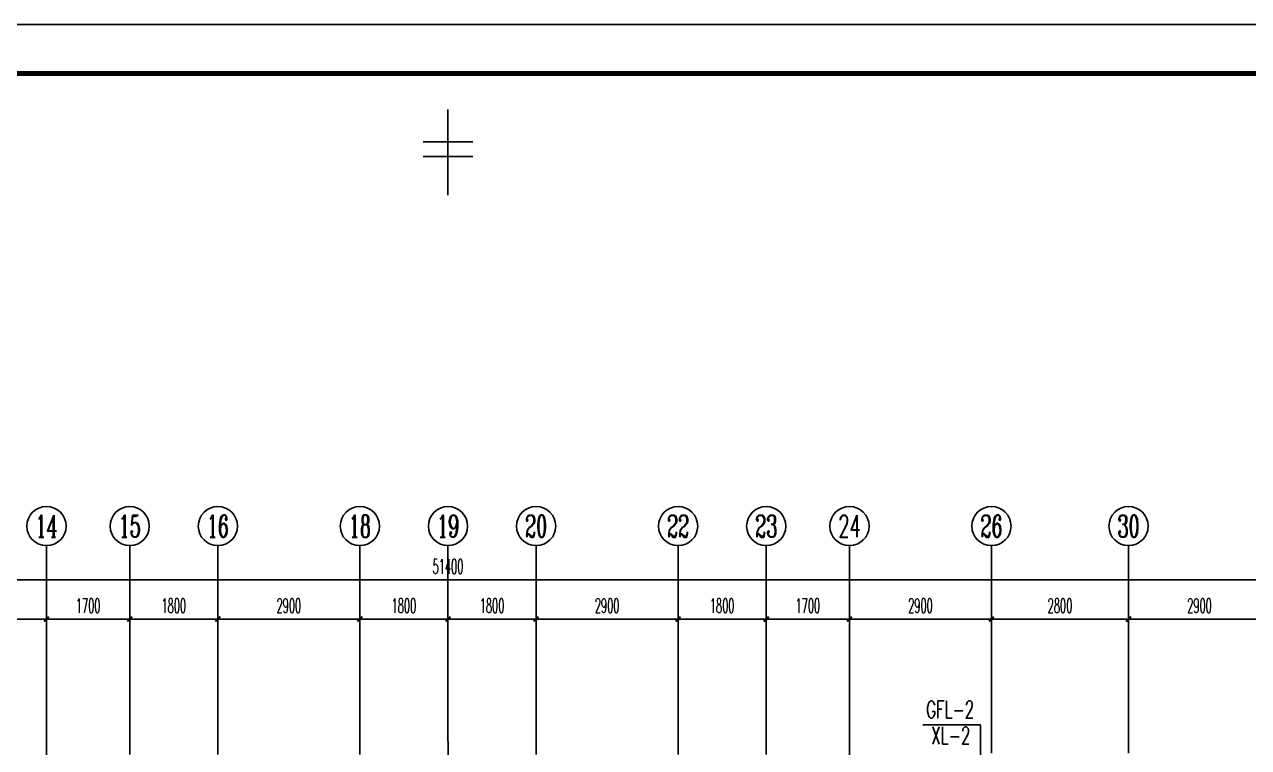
# Model space of a CAD drawing. Extents: x 27938 to 1507990, y 110129 to 923079.
# Drawn here: x 1021932 to 1046932, y 301040 to 315815 of the extents above; entities that cross this region are included whole.
import ezdxf
from ezdxf.enums import TextEntityAlignment as Align

# ---------------------------------------------------------------- set-up
doc = ezdxf.new("R2010")
doc.units = 0
doc.header["$LTSCALE"] = 1000
doc.header["$MEASUREMENT"] = 0
doc.linetypes.add('DOTE', pattern=[2.42, 2, -0.2, 0.02, -0.2])
for name, color, linetype in [('AXIS', 3, 'Continuous'), ('AXIS_TEXT', 7, 'Continuous'), ('DIM_不分区消火栓', 1, 'Continuous'), ('DIM_管井排水', 5, 'Continuous'), ('DOTE', 1, 'Continuous'), ('图框', 140, 'Continuous')]:
    doc.layers.add(name, color=color, linetype=linetype)
doc.layers.add('yichutu', color=7, linetype='Continuous', true_color=0xffffff, plot=False)
doc.styles.add('_TCH_AXIS', font='COMPLEX', dxfattribs={"bigfont": 'GBCBIG'})
doc.styles.add('_TCH_DIM_T3', font='SIMPLEX.shx', dxfattribs={"width": 0.494118, "bigfont": 'GBCBIG.shx'})
doc.styles.add('_TWT_SERIAL', font='SIMPLEX', dxfattribs={"width": 0.8, "height": 3.5, "bigfont": 'HZTXT'})
doc.styles.add('COMPLEX', font='COMPLEX')
doc.dimstyles.new('_TCH_ARCH&&100', dxfattribs={"dimtxt": 297.5, "dimasz": 100, "dimexe": 250, "dimexo": 300, "dimgap": 126.25, "dimtad": 1, "dimdec": 0, "dimzin": 0, "dimdsep": 46, "dimtxsty": '_TCH_DIM_T3', "dimblk": 'ARCHTICK', "dimcen": 0.09, "dimclrt": 4, "dimazin": 2, "dimtfac": 1, "dimtdec": 0, "dimtix": 1, "dimtmove": 2, "dimatfit": 3, "dimfxl": 100, "dimtolj": 1, "dimtzin": 0, "dimarcsym": 0})

# ---------------------------------------------------------------- blocks, each defined once
blk = doc.blocks.new('TK')
at = {"layer": '图框'}
blk.add_lwpolyline([(465375, 548714), (549475, 548714), (549475, 489314), (465375, 489314)], close=True, dxfattribs=at)
blk.add_lwpolyline([(465375, 548714), (549475, 548714), (549475, 489314), (465375, 489314)], close=True, dxfattribs=at)
at = {"layer": '图框', "const_width": 100}
blk.add_lwpolyline([(548475, 490314), (548475, 547714), (467875, 547714), (467875, 490314)], close=True, dxfattribs=at)
blk = doc.blocks.new('GDGDGDSDA')
at = {"layer": 'DOTE', "color": 0, "linetype": 'DOTE', "ltscale": 0.3}
for p, q in [((436135, 370658), (436135, 376108)), ((437835, 367858), (437835, 376108)), ((439635, 367858), (439635, 376108)), ((442535, 367858), (442535, 376108)), ((444335, 376108), (444335, 359558)), ((446135, 367858), (446135, 376108)), ((449035, 367858), (449035, 376108)), ((450835, 367858), (450835, 376108)), ((452535, 370658), (452535, 376108)), ((455435, 370059), (455435, 376108)), ((458235, 370059), (458235, 376108))]:
    blk.add_line(p, q, dxfattribs=at)
blk = doc.blocks.new('yct-841-594-84100-59399.9999999999-100-1000.0')
at = {"layer": 'yichutu', "color": 7, "true_color": 0xffffff}
blk.add_lwpolyline([(0, 0), (0, 59400), (84100, 59400), (84100, 0)], close=True, dxfattribs=at)
blk = doc.blocks.new('_ArchTick')
at = {"color": 0, "linetype": 'ByBlock', "const_width": 0.4}
blk.add_lwpolyline([(-0.5, -0.5), (0.5, 0.5)], dxfattribs=at)
blk = doc.blocks.new('*D667')
at = {"layer": 'AXIS', "color": 0, "lineweight": -2}
for p, q in [((1044482, 301465), (1044482, 303915)), ((1047382, 301465), (1047382, 303915)), ((1044482, 303665), (1047382, 303665))]:
    blk.add_line(p, q, dxfattribs=at)
at = {"layer": 'Defpoints', "color": 0}
for p in [(1047382, 303665), (1044482, 301165), (1047382, 301165)]:
    blk.add_point(p, dxfattribs=at)
at = {"layer": 'AXIS', "color": 0, "lineweight": -2, "xscale": 100, "yscale": 100, "zscale": 100, "rotation": 180}
blk.add_blockref('_ArchTick', (1044482, 303665), dxfattribs=at)
at = {"layer": 'AXIS', "color": 0, "lineweight": -2, "xscale": 100, "yscale": 100, "zscale": 100}
blk.add_blockref('_ArchTick', (1047382, 303665), dxfattribs=at)
at = {"layer": 'AXIS', "color": 4, "insert": (1045932, 303940), "char_height": 297.5, "attachment_point": 5, "style": '_TCH_DIM_T3'}
blk.add_mtext('\\A1;2900', dxfattribs=at)
blk = doc.blocks.new('*D668')
at = {"layer": 'AXIS', "color": 0, "lineweight": -2}
for p, q in [((1041682, 301465), (1041682, 303915)), ((1044482, 301465), (1044482, 303915)), ((1041682, 303665), (1044482, 303665))]:
    blk.add_line(p, q, dxfattribs=at)
at = {"layer": 'Defpoints', "color": 0}
for p in [(1044482, 303665), (1041682, 301165), (1044482, 301165)]:
    blk.add_point(p, dxfattribs=at)
at = {"layer": 'AXIS', "color": 0, "lineweight": -2, "xscale": 100, "yscale": 100, "zscale": 100, "rotation": 180}
blk.add_blockref('_ArchTick', (1041682, 303665), dxfattribs=at)
at = {"layer": 'AXIS', "color": 0, "lineweight": -2, "xscale": 100, "yscale": 100, "zscale": 100}
blk.add_blockref('_ArchTick', (1044482, 303665), dxfattribs=at)
at = {"layer": 'AXIS', "color": 4, "insert": (1043082, 303940), "char_height": 297.5, "attachment_point": 5, "style": '_TCH_DIM_T3'}
blk.add_mtext('\\A1;2800', dxfattribs=at)
blk = doc.blocks.new('*D669')
at = {"layer": 'AXIS', "color": 0, "lineweight": -2}
for p, q in [((1038782, 301465), (1038782, 303915)), ((1041682, 301465), (1041682, 303915)), ((1038782, 303665), (1041682, 303665))]:
    blk.add_line(p, q, dxfattribs=at)
at = {"layer": 'Defpoints', "color": 0}
for p in [(1041682, 303665), (1038782, 301165), (1041682, 301165)]:
    blk.add_point(p, dxfattribs=at)
at = {"layer": 'AXIS', "color": 0, "lineweight": -2, "xscale": 100, "yscale": 100, "zscale": 100, "rotation": 180}
blk.add_blockref('_ArchTick', (1038782, 303665), dxfattribs=at)
at = {"layer": 'AXIS', "color": 0, "lineweight": -2, "xscale": 100, "yscale": 100, "zscale": 100}
blk.add_blockref('_ArchTick', (1041682, 303665), dxfattribs=at)
at = {"layer": 'AXIS', "color": 4, "insert": (1040232, 303940), "char_height": 297.5, "attachment_point": 5, "style": '_TCH_DIM_T3'}
blk.add_mtext('\\A1;2900', dxfattribs=at)
blk = doc.blocks.new('*D670')
at = {"layer": 'AXIS', "color": 0, "lineweight": -2}
for p, q in [((1037082, 301465), (1037082, 303915)), ((1038782, 301465), (1038782, 303915)), ((1037082, 303665), (1038782, 303665))]:
    blk.add_line(p, q, dxfattribs=at)
at = {"layer": 'Defpoints', "color": 0}
for p in [(1038782, 303665), (1037082, 301165), (1038782, 301165)]:
    blk.add_point(p, dxfattribs=at)
at = {"layer": 'AXIS', "color": 0, "lineweight": -2, "xscale": 100, "yscale": 100, "zscale": 100, "rotation": 180}
blk.add_blockref('_ArchTick', (1037082, 303665), dxfattribs=at)
at = {"layer": 'AXIS', "color": 0, "lineweight": -2, "xscale": 100, "yscale": 100, "zscale": 100}
blk.add_blockref('_ArchTick', (1038782, 303665), dxfattribs=at)
at = {"layer": 'AXIS', "color": 4, "insert": (1037932, 303940), "char_height": 297.5, "attachment_point": 5, "style": '_TCH_DIM_T3'}
blk.add_mtext('\\A1;1700', dxfattribs=at)
blk = doc.blocks.new('*D671')
at = {"layer": 'AXIS', "color": 0, "lineweight": -2}
for p, q in [((1035282, 301465), (1035282, 303915)), ((1037082, 301465), (1037082, 303915)), ((1035282, 303665), (1037082, 303665))]:
    blk.add_line(p, q, dxfattribs=at)
at = {"layer": 'Defpoints', "color": 0}
for p in [(1037082, 303665), (1035282, 301165), (1037082, 301165)]:
    blk.add_point(p, dxfattribs=at)
at = {"layer": 'AXIS', "color": 0, "lineweight": -2, "xscale": 100, "yscale": 100, "zscale": 100, "rotation": 180}
blk.add_blockref('_ArchTick', (1035282, 303665), dxfattribs=at)
at = {"layer": 'AXIS', "color": 0, "lineweight": -2, "xscale": 100, "yscale": 100, "zscale": 100}
blk.add_blockref('_ArchTick', (1037082, 303665), dxfattribs=at)
at = {"layer": 'AXIS', "color": 4, "insert": (1036182, 303940), "char_height": 297.5, "attachment_point": 5, "style": '_TCH_DIM_T3'}
blk.add_mtext('\\A1;1800', dxfattribs=at)
blk = doc.blocks.new('*D672')
at = {"layer": 'AXIS', "color": 0, "lineweight": -2}
for p, q in [((1032382, 301465), (1032382, 303915)), ((1035282, 301465), (1035282, 303915)), ((1032382, 303665), (1035282, 303665))]:
    blk.add_line(p, q, dxfattribs=at)
at = {"layer": 'Defpoints', "color": 0}
for p in [(1035282, 303665), (1032382, 301165), (1035282, 301165)]:
    blk.add_point(p, dxfattribs=at)
at = {"layer": 'AXIS', "color": 0, "lineweight": -2, "xscale": 100, "yscale": 100, "zscale": 100, "rotation": 180}
blk.add_blockref('_ArchTick', (1032382, 303665), dxfattribs=at)
at = {"layer": 'AXIS', "color": 0, "lineweight": -2, "xscale": 100, "yscale": 100, "zscale": 100}
blk.add_blockref('_ArchTick', (1035282, 303665), dxfattribs=at)
at = {"layer": 'AXIS', "color": 4, "insert": (1033832, 303940), "char_height": 297.5, "attachment_point": 5, "style": '_TCH_DIM_T3'}
blk.add_mtext('\\A1;2900', dxfattribs=at)
blk = doc.blocks.new('*D673')
at = {"layer": 'AXIS', "color": 0, "lineweight": -2}
for p, q in [((1030582, 301465), (1030582, 303915)), ((1032382, 301465), (1032382, 303915)), ((1030582, 303665), (1032382, 303665))]:
    blk.add_line(p, q, dxfattribs=at)
at = {"layer": 'Defpoints', "color": 0}
for p in [(1032382, 303665), (1030582, 301165), (1032382, 301165)]:
    blk.add_point(p, dxfattribs=at)
at = {"layer": 'AXIS', "color": 0, "lineweight": -2, "xscale": 100, "yscale": 100, "zscale": 100, "rotation": 180}
blk.add_blockref('_ArchTick', (1030582, 303665), dxfattribs=at)
at = {"layer": 'AXIS', "color": 0, "lineweight": -2, "xscale": 100, "yscale": 100, "zscale": 100}
blk.add_blockref('_ArchTick', (1032382, 303665), dxfattribs=at)
at = {"layer": 'AXIS', "color": 4, "insert": (1031482, 303940), "char_height": 297.5, "attachment_point": 5, "style": '_TCH_DIM_T3'}
blk.add_mtext('\\A1;1800', dxfattribs=at)
blk = doc.blocks.new('*D681')
at = {"layer": 'AXIS', "color": 0, "lineweight": -2}
for p, q in [((1019482, 301465), (1019482, 303915)), ((1022382, 301465), (1022382, 303915)), ((1019482, 303665), (1022382, 303665))]:
    blk.add_line(p, q, dxfattribs=at)
at = {"layer": 'Defpoints', "color": 0}
for p in [(1022382, 303665), (1019482, 301165), (1022382, 301165)]:
    blk.add_point(p, dxfattribs=at)
at = {"layer": 'AXIS', "color": 0, "lineweight": -2, "xscale": 100, "yscale": 100, "zscale": 100, "rotation": 180}
blk.add_blockref('_ArchTick', (1019482, 303665), dxfattribs=at)
at = {"layer": 'AXIS', "color": 0, "lineweight": -2, "xscale": 100, "yscale": 100, "zscale": 100}
blk.add_blockref('_ArchTick', (1022382, 303665), dxfattribs=at)
at = {"layer": 'AXIS', "color": 4, "insert": (1020932, 303940), "char_height": 297.5, "attachment_point": 5, "style": '_TCH_DIM_T3'}
blk.add_mtext('\\A1;2900', dxfattribs=at)
blk = doc.blocks.new('*D682')
at = {"layer": 'AXIS', "color": 0, "lineweight": -2}
for p, q in [((1022382, 301465), (1022382, 303915)), ((1024082, 301465), (1024082, 303915)), ((1022382, 303665), (1024082, 303665))]:
    blk.add_line(p, q, dxfattribs=at)
at = {"layer": 'Defpoints', "color": 0}
for p in [(1024082, 303665), (1022382, 301165), (1024082, 301165)]:
    blk.add_point(p, dxfattribs=at)
at = {"layer": 'AXIS', "color": 0, "lineweight": -2, "xscale": 100, "yscale": 100, "zscale": 100, "rotation": 180}
blk.add_blockref('_ArchTick', (1022382, 303665), dxfattribs=at)
at = {"layer": 'AXIS', "color": 0, "lineweight": -2, "xscale": 100, "yscale": 100, "zscale": 100}
blk.add_blockref('_ArchTick', (1024082, 303665), dxfattribs=at)
at = {"layer": 'AXIS', "color": 4, "insert": (1023232, 303940), "char_height": 297.5, "attachment_point": 5, "style": '_TCH_DIM_T3'}
blk.add_mtext('\\A1;1700', dxfattribs=at)
blk = doc.blocks.new('*D683')
at = {"layer": 'AXIS', "color": 0, "lineweight": -2}
for p, q in [((1024082, 301465), (1024082, 303915)), ((1025882, 301465), (1025882, 303915)), ((1024082, 303665), (1025882, 303665))]:
    blk.add_line(p, q, dxfattribs=at)
at = {"layer": 'Defpoints', "color": 0}
for p in [(1025882, 303665), (1024082, 301165), (1025882, 301165)]:
    blk.add_point(p, dxfattribs=at)
at = {"layer": 'AXIS', "color": 0, "lineweight": -2, "xscale": 100, "yscale": 100, "zscale": 100, "rotation": 180}
blk.add_blockref('_ArchTick', (1024082, 303665), dxfattribs=at)
at = {"layer": 'AXIS', "color": 0, "lineweight": -2, "xscale": 100, "yscale": 100, "zscale": 100}
blk.add_blockref('_ArchTick', (1025882, 303665), dxfattribs=at)
at = {"layer": 'AXIS', "color": 4, "insert": (1024982, 303940), "char_height": 297.5, "attachment_point": 5, "style": '_TCH_DIM_T3'}
blk.add_mtext('\\A1;1800', dxfattribs=at)
blk = doc.blocks.new('*D684')
at = {"layer": 'AXIS', "color": 0, "lineweight": -2}
for p, q in [((1025882, 301465), (1025882, 303915)), ((1028782, 301465), (1028782, 303915)), ((1025882, 303665), (1028782, 303665))]:
    blk.add_line(p, q, dxfattribs=at)
at = {"layer": 'Defpoints', "color": 0}
for p in [(1028782, 303665), (1025882, 301165), (1028782, 301165)]:
    blk.add_point(p, dxfattribs=at)
at = {"layer": 'AXIS', "color": 0, "lineweight": -2, "xscale": 100, "yscale": 100, "zscale": 100, "rotation": 180}
blk.add_blockref('_ArchTick', (1025882, 303665), dxfattribs=at)
at = {"layer": 'AXIS', "color": 0, "lineweight": -2, "xscale": 100, "yscale": 100, "zscale": 100}
blk.add_blockref('_ArchTick', (1028782, 303665), dxfattribs=at)
at = {"layer": 'AXIS', "color": 4, "insert": (1027332, 303940), "char_height": 297.5, "attachment_point": 5, "style": '_TCH_DIM_T3'}
blk.add_mtext('\\A1;2900', dxfattribs=at)
blk = doc.blocks.new('*D685')
at = {"layer": 'AXIS', "color": 0, "lineweight": -2}
for p, q in [((1028782, 301465), (1028782, 303915)), ((1030582, 301465), (1030582, 303915)), ((1028782, 303665), (1030582, 303665))]:
    blk.add_line(p, q, dxfattribs=at)
at = {"layer": 'Defpoints', "color": 0}
for p in [(1030582, 303665), (1028782, 301165), (1030582, 301165)]:
    blk.add_point(p, dxfattribs=at)
at = {"layer": 'AXIS', "color": 0, "lineweight": -2, "xscale": 100, "yscale": 100, "zscale": 100, "rotation": 180}
blk.add_blockref('_ArchTick', (1028782, 303665), dxfattribs=at)
at = {"layer": 'AXIS', "color": 0, "lineweight": -2, "xscale": 100, "yscale": 100, "zscale": 100}
blk.add_blockref('_ArchTick', (1030582, 303665), dxfattribs=at)
at = {"layer": 'AXIS', "color": 4, "insert": (1029682, 303940), "char_height": 297.5, "attachment_point": 5, "style": '_TCH_DIM_T3'}
blk.add_mtext('\\A1;1800', dxfattribs=at)
blk = doc.blocks.new('*D686')
at = {"layer": 'AXIS', "color": 0, "lineweight": -2}
for p, q in [((1004882, 301465), (1004882, 304715)), ((1056282, 301465), (1056282, 304715)), ((1004882, 304465), (1056282, 304465))]:
    blk.add_line(p, q, dxfattribs=at)
at = {"layer": 'Defpoints', "color": 0}
for p in [(1056282, 304465), (1004882, 301165), (1056282, 301165)]:
    blk.add_point(p, dxfattribs=at)
at = {"layer": 'AXIS', "color": 0, "lineweight": -2, "xscale": 100, "yscale": 100, "zscale": 100, "rotation": 180}
blk.add_blockref('_ArchTick', (1004882, 304465), dxfattribs=at)
at = {"layer": 'AXIS', "color": 0, "lineweight": -2, "xscale": 100, "yscale": 100, "zscale": 100}
blk.add_blockref('_ArchTick', (1056282, 304465), dxfattribs=at)
at = {"layer": 'AXIS', "color": 4, "insert": (1030582, 304740), "char_height": 297.5, "attachment_point": 5, "style": '_TCH_DIM_T3'}
blk.add_mtext('\\A1;51400', dxfattribs=at)
blk = doc.blocks.new('_AXISO')
blk.add_circle((0, 0), 0.5)
at = {"layer": 'AXIS_TEXT', "style": 'COMPLEX', "width": 1.041667}
blk.add_attdef('A', text='', height=0.56, dxfattribs=at).set_placement((-0.25, -0.28), (0.25, -0.28), align=Align.FIT)

msp = doc.modelspace()

# ---------------------------------------------------------------- linework, layer by layer
for p, q in [((1030582.2, 314076.5), (1030582.2, 312325.4)), ((1030582.2, 314076.5), (1030582.2, 312325.4)), ((1030074.8, 313419.9), (1031089.7, 313419.9)), ((1030074.8, 313419.9), (1031089.7, 313419.9)), ((1030074.8, 313116.6), (1031089.7, 313116.6)), ((1030074.8, 313116.6), (1031089.7, 313116.6))]:
    msp.add_line(p, q)
at = {"layer": 'AXIS', "color": 8}
for p, q in [((1022382.2, 301165.4), (1022382.2, 305165.4)), ((1024082.2, 301165.4), (1024082.2, 305165.4)), ((1025882.2, 301165.4), (1025882.2, 305165.4)), ((1028782.2, 301165.4), (1028782.2, 305165.4)), ((1030582.2, 301165.4), (1030582.2, 305165.4)), ((1032382.2, 301165.4), (1032382.2, 305165.4)), ((1035282.2, 301165.4), (1035282.2, 305165.4)), ((1037082.2, 301165.4), (1037082.2, 305165.4)), ((1038782.2, 301165.4), (1038782.2, 305165.4)), ((1041682.2, 301165.4), (1041682.2, 305165.4)), ((1044482.2, 301165.4), (1044482.2, 305165.4))]:
    msp.add_line(p, q, dxfattribs=at)
at = {"layer": 'DIM_管井排水'}
for p, q in [((1041457.2, 301502.1), (1040279.4, 301502.1)), ((1041457.2, 297740.4), (1041457.2, 301502.1))]:
    msp.add_line(p, q, dxfattribs=at)

# ---------------------------------------------------------------- block references
msp.add_blockref('TK', (525904.8, -232898.5))
at = {"layer": 'AXIS', "color": 8}
ref = msp.add_blockref('_AXISO', (1022382.2, 305565.4), dxfattribs=dict(at, xscale=800, yscale=800, zscale=800))
ref.add_attrib('A', '14', dxfattribs={"layer": 'AXIS_TEXT', "color": 8, "ltscale": 0.5, "height": 452.55, "style": '_TCH_AXIS', "width": 0.677419}).set_placement((1022156, 305339.1), (1022608.5, 305339.1), align=Align.FIT)
ref = msp.add_blockref('_AXISO', (1024082.2, 305565.4), dxfattribs=dict(at, xscale=800, yscale=800, zscale=800))
ref.add_attrib('A', '15', dxfattribs={"layer": 'AXIS_TEXT', "color": 8, "ltscale": 0.5, "height": 452.55, "style": '_TCH_AXIS', "width": 0.724138}).set_placement((1023856, 305339.1), (1024308.5, 305339.1), align=Align.FIT)
ref = msp.add_blockref('_AXISO', (1025882.2, 305565.4), dxfattribs=dict(at, xscale=800, yscale=800, zscale=800))
ref.add_attrib('A', '16', dxfattribs={"layer": 'AXIS_TEXT', "color": 8, "ltscale": 0.5, "height": 452.55, "style": '_TCH_AXIS', "width": 0.724138}).set_placement((1025656, 305339.1), (1026108.5, 305339.1), align=Align.FIT)
ref = msp.add_blockref('_AXISO', (1028782.2, 305565.4), dxfattribs=dict(at, xscale=800, yscale=800, zscale=800))
ref.add_attrib('A', '18', dxfattribs={"layer": 'AXIS_TEXT', "color": 8, "ltscale": 0.5, "height": 452.55, "style": '_TCH_AXIS', "width": 0.724138}).set_placement((1028556, 305339.1), (1029008.5, 305339.1), align=Align.FIT)
ref = msp.add_blockref('_AXISO', (1030582.2, 305565.4), dxfattribs=dict(at, xscale=800, yscale=800, zscale=800))
ref.add_attrib('A', '19', dxfattribs={"layer": 'AXIS_TEXT', "color": 8, "ltscale": 0.5, "height": 452.55, "style": '_TCH_AXIS', "width": 0.724138}).set_placement((1030356, 305339.1), (1030808.5, 305339.1), align=Align.FIT)
ref = msp.add_blockref('_AXISO', (1032382.2, 305565.4), dxfattribs=dict(at, xscale=800, yscale=800, zscale=800))
ref.add_attrib('A', '20', dxfattribs={"layer": 'AXIS_TEXT', "color": 8, "ltscale": 0.5, "height": 452.55, "style": '_TCH_AXIS', "width": 0.617647}).set_placement((1032156, 305339.1), (1032608.5, 305339.1), align=Align.FIT)
ref = msp.add_blockref('_AXISO', (1035282.2, 305565.4), dxfattribs=dict(at, xscale=800, yscale=800, zscale=800))
ref.add_attrib('A', '22', dxfattribs={"layer": 'AXIS_TEXT', "color": 8, "ltscale": 0.5, "height": 452.55, "style": '_TCH_AXIS', "width": 0.617647}).set_placement((1035056, 305339.1), (1035508.5, 305339.1), align=Align.FIT)
ref = msp.add_blockref('_AXISO', (1037082.2, 305565.4), dxfattribs=dict(at, xscale=800, yscale=800, zscale=800))
ref.add_attrib('A', '23', dxfattribs={"layer": 'AXIS_TEXT', "color": 8, "ltscale": 0.5, "height": 452.55, "style": '_TCH_AXIS', "width": 0.617647}).set_placement((1036856, 305339.1), (1037308.5, 305339.1), align=Align.FIT)
ref = msp.add_blockref('_AXISO', (1038782.2, 305565.4), dxfattribs=dict(at, xscale=800, yscale=800, zscale=800))
ref.add_attrib('A', '24', dxfattribs={"layer": 'AXIS_TEXT', "color": 8, "ltscale": 0.5, "height": 452.55, "style": '_TCH_AXIS', "width": 0.583333}).set_placement((1038556, 305339.1), (1039008.5, 305339.1), align=Align.FIT)
ref = msp.add_blockref('_AXISO', (1041682.2, 305565.4), dxfattribs=dict(at, xscale=800, yscale=800, zscale=800))
ref.add_attrib('A', '26', dxfattribs={"layer": 'AXIS_TEXT', "color": 8, "ltscale": 0.5, "height": 452.55, "style": '_TCH_AXIS', "width": 0.617647}).set_placement((1041456, 305339.1), (1041908.5, 305339.1), align=Align.FIT)
ref = msp.add_blockref('_AXISO', (1044482.2, 305565.4), dxfattribs=dict(at, xscale=800, yscale=800, zscale=800))
ref.add_attrib('A', '30', dxfattribs={"layer": 'AXIS_TEXT', "color": 8, "ltscale": 0.5, "height": 452.55, "style": '_TCH_AXIS', "width": 0.636364}).set_placement((1044256, 305339.1), (1044708.5, 305339.1), align=Align.FIT)
at = {"layer": 'DOTE', "color": 169}
msp.add_blockref('GDGDGDSDA', (586247.4, -74943), dxfattribs=at)
at = {"layer": 'yichutu'}
msp.add_blockref('yct-841-594-84100-59399.9999999999-100-1000.0', (991279.8, 256415.2), dxfattribs=at)

# ---------------------------------------------------------------- texts
at = {"layer": 'DIM_不分区消火栓', "color": 7, "style": '_TWT_SERIAL', "width": 0.64}
msp.add_text('XL-2', height=350, dxfattribs=at).set_placement((1040454.1, 301110.2))
at = {"layer": 'DIM_管井排水', "color": 7, "style": '_TWT_SERIAL', "width": 0.64}
msp.add_text('GFL-2', height=350, dxfattribs=at).set_placement((1040349.4, 301642.1))

# ---------------------------------------------------------------- dimensions: what is measured, and where the dimension line sits
at = {"layer": 'AXIS', "color": 8}
for p1, p2, distance, picture, middle in [((1004882.2, 301165.4), (1056282.2, 301165.4), 3300, '*D686', (1030582.2, 304740.4)), ((1019482.2, 301165.4), (1022382.2, 301165.4), 2500, '*D681', (1020932.2, 303940.4)), ((1022382.2, 301165.4), (1024082.2, 301165.4), 2500, '*D682', (1023232.2, 303940.4)), ((1024082.2, 301165.4), (1025882.2, 301165.4), 2500, '*D683', (1024982.2, 303940.4)), ((1025882.2, 301165.4), (1028782.2, 301165.4), 2500, '*D684', (1027332.2, 303940.4)), ((1028782.2, 301165.4), (1030582.2, 301165.4), 2500, '*D685', (1029682.2, 303940.4)), ((1030582.2, 301165.4), (1032382.2, 301165.4), 2500, '*D673', (1031482.2, 303940.4)), ((1032382.2, 301165.4), (1035282.2, 301165.4), 2500, '*D672', (1033832.2, 303940.4)), ((1035282.2, 301165.4), (1037082.2, 301165.4), 2500, '*D671', (1036182.2, 303940.4)), ((1037082.2, 301165.4), (1038782.2, 301165.4), 2500, '*D670', (1037932.2, 303940.4)), ((1038782.2, 301165.4), (1041682.2, 301165.4), 2500, '*D669', (1040232.2, 303940.4)), ((1041682.2, 301165.4), (1044482.2, 301165.4), 2500, '*D668', (1043082.2, 303940.4)), ((1044482.2, 301165.4), (1047382.2, 301165.4), 2500, '*D667', (1045932.2, 303940.4))]:
    dim = msp.add_aligned_dim(p1=p1, p2=p2, distance=distance, dimstyle='_TCH_ARCH&&100', dxfattribs=at)
    dim.commit()
    dim.dimension.update_dxf_attribs({"geometry": picture, "text_midpoint": middle})

doc.saveas('drawing.dxf')
